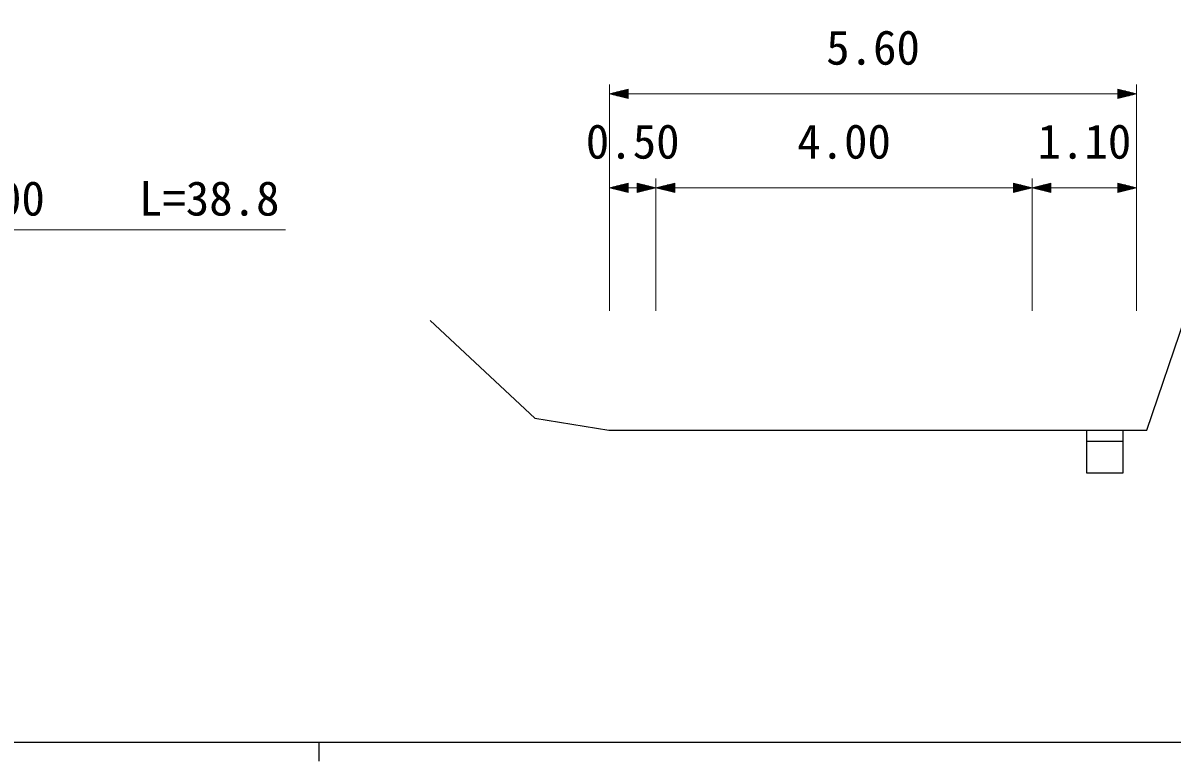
# Model space of a CAD drawing. Units: millimetres, scale not verified. Extents: x 40000 to 680000, y 20000 to 380000.
# Drawn here: x 152268 to 213382, y 204000 to 243276 of the extents above; entities that cross this region are included whole.
import ezdxf
from ezdxf.enums import TextEntityAlignment as Align

# ---------------------------------------------------------------- set-up
doc = ezdxf.new("R2010")
doc.units = ezdxf.units.MM
doc.header["$LTSCALE"] = 1000
for name, color, linetype, lineweight in [('M-BGD', 7, 'Continuous', 25), ('M-STR-HTXT', 7, 'Continuous', 13), ('M-TTL-BAND', 7, 'Continuous', 25)]:
    doc.layers.add(name, color=color, linetype=linetype, lineweight=lineweight)
doc.styles.add('ＭＳ ゴシック', font='')
doc.styles.get('ＭＳ ゴシック').set_extended_font_data('MS Gothic')

msp = doc.modelspace()

# ---------------------------------------------------------------- linework, layer by layer
at = {"layer": 'M-BGD'}
msp.add_line((210792, 221001), (208836, 221001), dxfattribs=at)
for points in [[(173920, 227434), (179499, 222246), (183431, 221608), (212047, 221608), (214086, 227599)], [(208836, 221608), (208836, 219343), (210792, 219343), (210792, 221608)]]:
    msp.add_lwpolyline(points, dxfattribs=at)
at = {"layer": 'M-STR-HTXT'}
for p, q in [((183462, 227962), (183462, 240006)), ((183462, 239506), (184462, 239756)), ((183862, 239606), (184462, 239606)), ((184462, 239656), (184062, 239656)), ((184262, 239706), (184462, 239706)), ((184462, 239256), (184462, 239756)), ((211502, 239506), (210502, 239756)), ((210502, 239756), (210502, 239256)), ((210702, 239706), (210502, 239706)), ((210502, 239656), (210902, 239656)), ((211102, 239606), (210502, 239606)), ((211502, 227962), (211502, 240006)), ((183462, 239506), (184462, 239256)), ((183462, 239506), (184462, 239506)), ((184462, 239556), (183662, 239556)), ((184462, 239456), (183662, 239456)), ((183862, 239406), (184462, 239406)), ((184462, 239356), (184062, 239356)), ((184262, 239306), (184462, 239306)), ((184462, 239506), (185932, 239506)), ((185932, 239506), (205943, 239506)), ((205943, 239506), (210502, 239506)), ((210502, 239556), (211302, 239556)), ((211502, 239506), (210502, 239256)), ((211502, 239506), (210502, 239506)), ((210502, 239456), (211302, 239456)), ((211102, 239406), (210502, 239406)), ((210502, 239356), (210902, 239356)), ((210702, 239306), (210502, 239306)), ((183462, 234506), (184462, 234756)), ((184262, 234706), (184462, 234706)), ((184462, 234256), (184462, 234756)), ((185932, 234506), (184932, 234756)), ((184932, 234756), (184932, 234256)), ((185132, 234706), (184932, 234706)), ((185932, 227962), (185932, 235006)), ((185932, 234506), (186932, 234756)), ((186732, 234706), (186932, 234706)), ((186932, 234256), (186932, 234756)), ((205943, 234506), (204943, 234756)), ((204943, 234756), (204943, 234256)), ((205143, 234706), (204943, 234706)), ((205943, 227962), (205943, 235006)), ((205943, 234506), (206943, 234756)), ((206743, 234706), (206943, 234706)), ((206943, 234256), (206943, 234756)), ((211502, 234506), (210502, 234756)), ((210502, 234756), (210502, 234256)), ((210702, 234706), (210502, 234706)), ((183462, 234506), (184462, 234256)), ((183462, 234506), (184462, 234506)), ((184462, 234556), (183662, 234556)), ((184462, 234456), (183662, 234456)), ((183862, 234606), (184462, 234606)), ((183862, 234406), (184462, 234406)), ((184462, 234656), (184062, 234656)), ((184462, 234356), (184062, 234356)), ((184262, 234306), (184462, 234306)), ((184462, 234506), (184932, 234506)), ((184932, 234656), (185332, 234656)), ((185532, 234606), (184932, 234606)), ((184932, 234556), (185732, 234556)), ((185932, 234506), (184932, 234256)), ((185932, 234506), (184932, 234506)), ((184932, 234456), (185732, 234456)), ((185532, 234406), (184932, 234406)), ((184932, 234356), (185332, 234356)), ((185132, 234306), (184932, 234306)), ((185932, 234506), (186932, 234256)), ((185932, 234506), (186932, 234506)), ((186932, 234556), (186132, 234556)), ((186932, 234456), (186132, 234456)), ((186332, 234606), (186932, 234606)), ((186332, 234406), (186932, 234406)), ((186932, 234656), (186532, 234656)), ((186932, 234356), (186532, 234356)), ((186732, 234306), (186932, 234306)), ((186932, 234506), (204943, 234506)), ((204943, 234656), (205343, 234656)), ((205543, 234606), (204943, 234606)), ((204943, 234556), (205743, 234556)), ((205943, 234506), (204943, 234256)), ((205943, 234506), (204943, 234506)), ((204943, 234456), (205743, 234456)), ((205543, 234406), (204943, 234406)), ((204943, 234356), (205343, 234356)), ((205143, 234306), (204943, 234306)), ((205943, 234506), (206943, 234256)), ((205943, 234506), (206943, 234506)), ((206943, 234556), (206143, 234556)), ((206943, 234456), (206143, 234456)), ((206343, 234606), (206943, 234606)), ((206343, 234406), (206943, 234406)), ((206943, 234656), (206543, 234656)), ((206943, 234356), (206543, 234356)), ((206743, 234306), (206943, 234306)), ((206943, 234506), (210502, 234506)), ((210502, 234656), (210902, 234656)), ((211102, 234606), (210502, 234606)), ((210502, 234556), (211302, 234556)), ((211502, 234506), (210502, 234256)), ((211502, 234506), (210502, 234506)), ((210502, 234456), (211302, 234456)), ((211102, 234406), (210502, 234406)), ((210502, 234356), (210902, 234356)), ((210702, 234306), (210502, 234306))]:
    msp.add_line(p, q, dxfattribs=at)
msp.add_lwpolyline([(124270, 270412), (134778, 232276), (166228, 232276)], dxfattribs=at)
msp.add_arc((193488, 196758), 65752, 24.3566, 116.72327, dxfattribs=at)
at = {"layer": 'M-TTL-BAND'}
for p, q in [((40000, 205000), (579000, 205000)), ((168000, 205000), (168000, 204000))]:
    msp.add_line(p, q, dxfattribs=at)

# ---------------------------------------------------------------- texts
at = {"layer": 'M-STR-HTXT', "style": 'ＭＳ ゴシック'}
for s, p in [('5.60', (197482, 240506)), ('0.50', (184697, 235506)), ('4.00', (195938, 235506)), ('1.10', (208723, 235506)), ('ヒューム管φ400\u3000\u3000L=38.8', (150603, 232476))]:
    msp.add_text(s, height=1833, dxfattribs=at).set_placement(p, align=Align.BOTTOM_CENTER)

doc.saveas('drawing.dxf')
